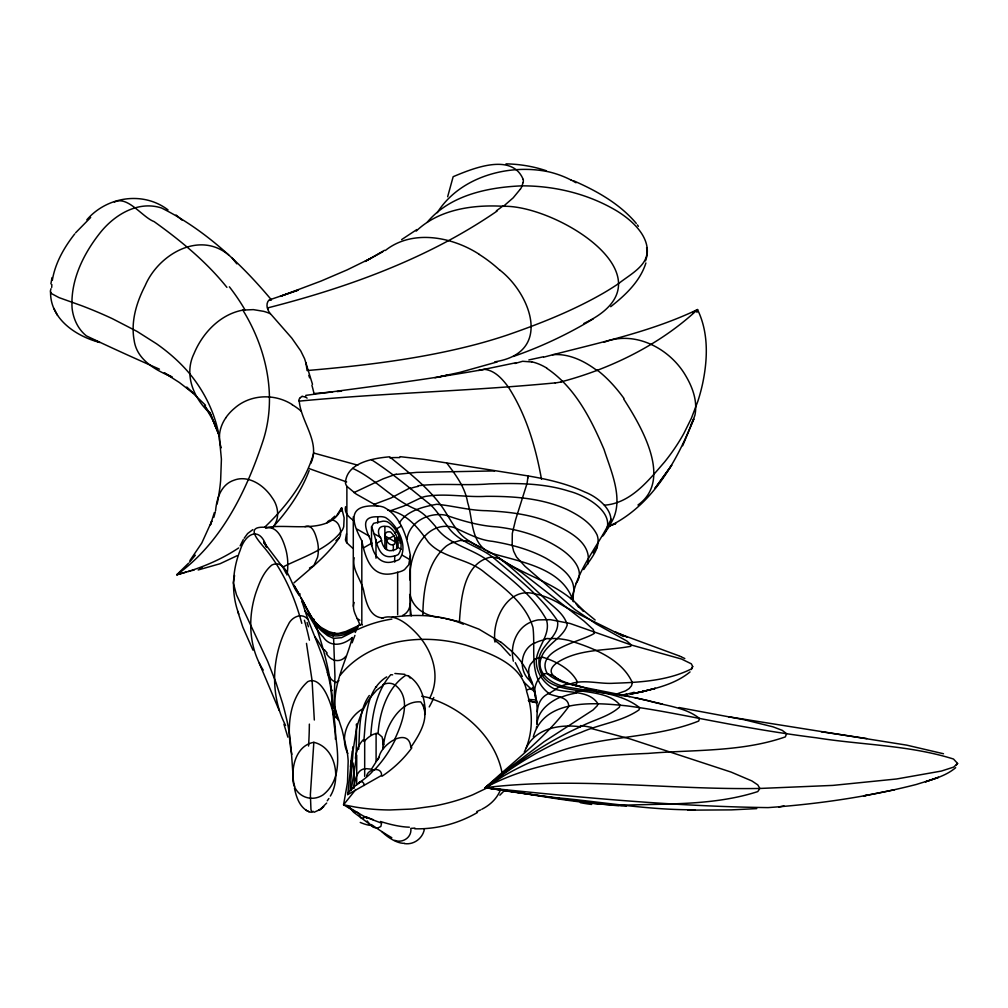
<?xml version="1.0" encoding="UTF-8"?>
<svg xmlns="http://www.w3.org/2000/svg" width="1008" height="1008" viewBox="0 0 1008 1008"><rect width="100%" height="100%" fill="white"/><g stroke="black" fill="none" stroke-linecap="round" stroke-linejoin="round"><path stroke-width="1.5" d="M358.621 749.272C359.982 731.191 358.193 710.955 369.306 695.482M410.357 555.534L408.719 564.833L404.561 569.596A14.918 8.618 0 0 1 397.643 572.279C372.695 580.545 365.753 560.246 361.822 540.779C351.817 522.257 346.928 504.832 375.442 505.928A14.515 8.379 0 0 1 383.771 507.213C401.108 515.983 407.182 537.755 410.357 555.534L410.357 615.157M366.647 775.921C368.046 768.764 381.856 766.307 381.591 775.417L347.735 794.594L351.427 760.347L353.102 763.447L354.047 771.838L351.124 790.537M363.85 740.893C365.98 718.679 365.476 690.253 386.669 676.872M333.925 707.389L334.958 676.431L333.61 638.392L327.575 635.632L321.527 630.857A51.244 50.198 15.3 0 1 317.205 626.233L306.382 608.202A96.113 94.387 14.2 0 0 302.009 601.448M370.831 735.008C372.229 714.092 376.589 690.682 390.789 674.692L392.641 674.843M332.627 708.611C332.413 679.568 324.362 651.218 315.353 623.826M379.008 757.663C380.495 744.244 409.185 725.936 410.81 747.407C419.29 734.769 431.336 716.285 420.752 701.933C400.466 699.943 384.829 726.944 383.67 745.101L382.108 736.974L378.05 733.459C379.625 712.24 387.412 687.519 405.695 675.322L408.278 675.801C420.084 683.008 424.796 697.322 425.048 710.514M335.374 739.179C336.067 723.744 333.22 708.019 326.441 694.084C323.127 687.494 316.411 677.414 307.78 681.622C288.112 699.098 286.713 730.12 291.816 754.375M350.406 808.303L364.14 816.493L363.586 818.307L360.864 817.765L358.709 813.343L356.252 811.818M486.385 786.706C514.294 760.901 546.197 737.138 568.764 706.532C568.814 696.906 556.769 696.944 550.116 694.298C527.789 678.674 535.815 650.021 532.967 627.442C525.722 603.452 503.887 587.689 485.087 572.859C468.506 558.319 443.306 558.785 428.4 542.241C418.307 527.89 406.463 512.782 387.815 510.161M500.699 642.134L478.913 629.156L459.434 621.722C460.908 599.546 463.403 563.951 489.737 557.361A14.062 11.239 5.7 0 1 492.849 557.235L497.322 557.953M299.225 400.945C300.838 421.772 320.834 442.373 310.766 463.441M330.359 796.055C341.069 778.541 335.891 747.508 313.841 742.329L310.376 794.468L310.955 809.575L312.001 812.385L313.148 811.251M215.573 510.88C216.632 498.632 220.941 484.546 233.969 480.236C245.612 475.663 258.161 481.963 266.251 490.379A43.331 34.083 28 0 1 272.173 497.763C278.687 506.444 280.136 519.599 272.223 527.915C287.557 511.056 301.064 492.043 309.141 470.585M51.698 287.456L51.874 284.621M341.397 511.056L341.611 507.818L337.1 514.924M399.962 456.662L423.902 459.333L528.079 475.927L527.927 477.956M350.141 808.038L353.581 812.234L374.006 827.417L377.42 828.185L380.848 826.484L381.591 823.183L364.14 816.493M409.79 579.928C408.479 555.748 424.62 519.611 453.789 527.398C466.49 532.741 478.561 540.061 492.66 541.359C511.22 544.509 529.628 549.41 546.273 558.394C558.306 565.702 575.959 576.11 573.552 592.528A116.789 67.423 0 0 0 573.287 599.458L573.413 601.209M350.393 766.924L352.22 751.061M528.079 475.927C547.508 479.241 566.975 483.664 584.892 492.055C599.584 497.549 621.079 515.844 605.38 531.481M359.881 625.136C357.827 617.891 351.275 610.331 354.173 602.482M371.524 526.844L373.615 523.328L383.09 521.161A7.585 4.372 0 0 1 387.45 521.842C396.925 527.688 405.745 544.534 398.311 554.438A7.799 4.498 0 0 1 394.695 555.836C376.312 561.519 376.916 537.718 371.524 526.844L371.524 545.668M533.345 736.747C544.118 697.901 595.174 702.551 627.115 705.902C658.262 709.934 688.993 716.6 719.851 722.295C751.955 728.419 784.199 733.774 816.631 737.831C862.142 745.051 909.329 745.114 953.492 759.024L957.6 763.472L955.962 765.5M345.555 506.722C344.005 512.606 348.957 517.356 353.405 520.33M383.418 748.188L383.544 747.142M381.843 831.65C387.211 837.081 396.887 843.57 404.384 843.331M354.035 773.06L356.215 757.802L356.555 723.933L356.605 725.697M50.904 283.878L52.013 277.578M52.328 280.3C55.15 263.113 64.084 247.502 74.718 233.944M352.586 748.868L353.002 746.638M696.969 312.404L697.498 309.582C648.887 332.779 595.539 343.4 543.829 357.122M358.747 783.632C359.264 779.436 364.883 782.17 364.14 785.471M536.369 728.104L536.735 726.239M353.934 788.445C354.942 779.789 356.807 766.76 368.739 768.928A13.734 7.925 0 0 1 371.713 769.255M572.834 595.123C578.768 567.025 599.08 544.824 611.1 519.208M583.758 569.558C590.02 559.238 601.612 548.037 597.152 535.072C591.192 522.711 578.857 515.327 566.987 509.481C541.624 498.091 513.488 496.188 486.058 496.339C465.91 497.511 445.536 493.051 425.54 496.402A31.689 28.148 -21 0 0 421.231 497.65M587.79 564.077C592.918 540.603 563.321 528.431 545.996 520.859C526.894 513.828 506.57 511.724 486.385 510.691C469.615 510.527 453.398 505.865 436.804 504.265C423.587 506.671 406.64 510.703 399.319 522.963M523.039 182.612L522.018 185.85C488.237 187.198 450.223 195.035 427.392 222.05M213.86 517.293L215.233 512.152M301.997 601.461L305.122 611.062L307.49 613.935A59.85 56.196 5.1 0 1 310.275 617.904L318.478 631.588A51.975 48.56 4.7 0 0 323.215 637.031C330.536 648.031 343.791 645.007 352.334 637.459C345.832 663.579 327.751 693.101 338.008 719.788M645.901 262.962C640.13 281.333 625.439 295.13 610.697 306.697M447.653 196.749L453.159 176.69C472.122 168.777 511.925 152.006 523.215 179.474M424.368 829.143C422.806 838.391 413.658 845.132 404.347 843.557M214.427 512.429L210.47 524.777L211.781 521.06L201.776 543.047L189.995 560.473M406.93 539.318C409.55 521.186 430.139 511.472 446.645 515.428C462.937 521.086 479.543 525.848 496.868 526.907C519.07 529.477 541.031 536.092 559.843 548.377C570.591 555.383 586.442 570.263 575.908 583.569M645.511 260.883C653.612 239.261 632.961 220.689 616.304 210.622C587.966 193.838 554.841 185.812 522.018 185.85M377.874 506.306L356.164 494.059L346.878 486.335A24.633 15.12 -8.9 0 1 345.454 482.983C346.399 462.622 373.338 458.212 389.655 456.813C408.001 471.908 427.064 486.587 441.353 505.814C446.897 513.601 451.143 522.245 457.027 529.792C467.397 544.559 486.549 547.772 499.981 558.772C514.861 569.898 528.091 583.002 541.737 595.564C550.066 605.077 563.762 612.02 567.252 624.922C562.703 638.959 544.421 644.528 540.603 659.711C536.798 674.213 552.737 684.306 565.022 686.637C589.982 691.765 619.101 691.501 639.589 707.641L639.047 709.871C621.923 721.678 599.911 723.996 581.049 732.4C546.248 745.214 514.395 764.908 485.264 787.664L501.883 790.247M50.967 288.729L50.4 290.947A9.412 5.431 0 0 0 51.71 293.706L59.018 297.612L81.547 305.663A382.763 220.991 0 0 1 112.468 318.73L137.101 331.456L156.555 343.791A259.421 149.776 0 0 1 189.819 373.905C201.058 387.538 209.803 403.263 215.145 420.109A369.961 213.595 0 0 1 219.341 437.233L221.407 459.157L220.626 480.614A619.643 357.752 0 0 1 217.123 503.987M354.173 557.764C351.401 570.024 362.401 580.759 364.052 592.754C366.383 603.187 369.974 617.513 383.128 617.98M397.832 547.344C399.307 540.023 395.489 530.699 388.975 526.882A5.153 2.974 0 0 0 386.014 526.415C377.08 525.042 376.942 533.408 381.175 538.801C381.956 545.353 385.875 553.178 393.901 549.99A5.305 3.062 0 0 0 396.358 549.045L397.832 547.344L401.247 549.36M500.661 789.251C497.498 798.16 490.178 805.039 481.862 809.235M608.857 526.415C652.604 505.739 678.661 458.854 694.903 415.321C697.738 401.675 692.786 387.74 685.894 376.072C670.244 348.655 634.864 329.805 604.057 342.292M682.668 445.75L693.844 419.013L690.581 425.603M234.562 575.543L233.302 582.889L236.477 594.833L267.7 661.462L275.978 682.592L282.631 703.508A821.545 474.314 0 0 1 286.07 716.915C290.997 736.382 291.564 756.504 293.126 776.412C291.11 793.233 308.914 804.22 323.14 794.833C347.911 775.026 333.661 737.919 332.968 710.804M957.6 763.472L953.631 767.113L941.359 771.07L896.616 778.982L832.936 785.396L759.881 788.458L757.777 791.582C715.252 805.379 669.11 803.578 624.683 805.178C577.748 804.485 531.657 793.636 485.264 787.664L512.568 765.5L544.081 741.699L593.006 710.01L597.328 705.638L597.908 703.685C589.063 690.077 569.218 693.454 555.232 689.308C543.602 684.13 534.807 671.152 536.508 658.211C538.738 645.019 551.137 633.427 546.286 619.366C532.098 594.166 507.566 576.097 485.1 558.583C468.745 547.495 447.061 543.791 435.456 526.39C429.824 519.914 424.015 513.198 416.165 509.368C392.553 499.766 375.959 479.002 352.75 468.405M524.286 752.056C533.446 733.396 532.955 711.346 526.756 691.853C522.308 664.096 490.316 653.285 467.019 645.498C424.217 632.785 370.251 638.404 340.502 674.894M691.337 669.539L692.685 666.527L691.337 663.831L681.509 659.03L631.31 645.007L570.062 623.473L550.343 619.655L538.184 619.907A40.106 32.218 34.2 0 0 531.216 621.961C516.121 627.921 509.758 646.178 513.362 661.198M437.283 212.675C459.799 176.665 509.128 163.233 549.196 171.94A88.943 71.102 -2.7 0 1 570.919 179.978M394.657 739.469C402.104 723.467 412.335 697.914 394.909 684.923A18.799 14.377 -65.6 0 0 382.876 684.671M240.143 545.845L243.256 539.633M526.327 747.923C535.739 727.99 560.599 724.059 580.394 726.793C593.17 719.977 608.454 716.915 619.429 707.175L619.97 705.083C600.365 680.765 534.908 703.42 539.141 657.544C542.128 643.772 560.183 635.657 557.449 620.676C540.716 595.652 515.554 576.778 492.849 557.248C478.384 545.933 458.048 542.43 447.552 526.226C441.844 519.133 437.17 511.169 430.58 504.832C411.176 489.308 392.326 473.143 371.385 459.648M346.475 533.837L345.454 539.759A24.746 12.739 5.7 0 0 346.802 542.795L352.901 548.415M692.685 666.527L691.387 668.934C667.712 680.816 640.004 682.353 613.897 683.248C599.936 684.218 585.409 679.442 571.775 683.399M377.458 759.969L379.021 757.172L372.028 768.272M298.418 594.292C304.781 601.234 307.629 614.678 315.441 622.138A54.558 54.495 76.8 0 0 320.279 626.85C330.763 639.173 346.676 633.868 358.142 626.359M538.398 679.316C533.938 685.843 533.471 694.537 536.911 701.618M225.729 417.942C219.807 426.485 217.375 437.863 221.306 447.728M570.604 598.626L572.09 596.295M520.267 189.227L513.185 197.833L503.446 206.3C473.092 204.498 438.971 209.236 416.178 231.122M326.781 522.963C330.196 516.789 337.932 521.174 339.356 526.554A16.556 12.109 40.6 0 1 340.578 530.536L340.578 534.429A16.556 12.121 40.6 0 1 339.356 537.718L335.941 540.653M327.26 800.793L328.873 798.525M339.356 537.718C327.361 555.635 309.947 568.89 293.895 582.939M244.201 538.222L247.628 533.534L252.869 529.616M593.183 552.863L597.152 547.445M370.982 696.73L376.677 690.152L383.002 685.39M610.042 524.488C625.401 501.896 611.44 472.563 604.044 449.455C591.053 419.114 575.114 387.337 546.941 368.424M604.435 505.184C630.781 503.332 648.472 480.488 664.474 462.105A423.184 244.327 0 0 0 683.89 433.402L691.349 418.345L697.763 401.512A513.841 296.654 0 0 0 702.715 383.153C707.755 358.898 708.687 332.325 697.498 309.582C660.064 344.585 610.646 368.84 561.116 381.856M195.325 555.206L189.517 562.149M355.774 789.541L343.564 804.787L355.774 812.095M602.948 535.916C619.945 514.798 586.933 495.734 569.344 491.274C543.514 482.996 516.096 483.034 489.258 483.903C465.57 485.856 441.68 482.933 418.068 485.755M300.409 397.669L302.085 396.283M326.68 803.061L320.179 809.487L313.992 812.297M575.392 685.717L577.42 681.962C571.246 669.514 556.832 661.689 543.703 657.544M75.625 232.785L90.67 217.451M188.496 563.245L176.715 574.787C198.563 569.054 219.82 560.524 238.657 547.949M374.006 769.583C366.836 779.159 354.917 783.947 347.987 793.321A3.503 2.545 -41.3 0 0 347.735 794.594M540.427 676.658L542.279 675.02M312.329 619.366L312.782 619.177A40.396 3.73 80.7 0 1 313.349 619.668M499.855 795.186L504.365 790.587M264.663 527.247C286.159 506.621 305.437 482.101 313.765 453.046L357.827 465.205M338.89 680.652L335.916 682.643L332.161 680.123A43.772 25.591 4.4 0 1 329.641 677.225L329.389 676.91M690.052 671.92C673.281 685.679 650.777 689.648 630.126 694.235L645.725 690.883L635.531 693.139M334.253 717.986L336.155 717.079L338.297 719.674M114.395 202.104C127.562 195.224 142.38 217.3 154.085 221.584C180.722 240.66 206.35 261.702 226.913 287.368M86.827 219.807C106.898 196.535 143.199 190.915 168.021 209.903M331.544 519.12L334.921 516.109M955.685 767.68C944.622 777.042 929.817 780.091 916.348 784.463C867.812 796.874 817.967 804.082 768.033 807.61C673.508 806.35 579.235 797.404 485.264 787.664C514.622 764.014 545.882 742.279 580.394 726.793M385.283 250.526C412.385 228.917 452.302 236.779 479.38 254.394M362.137 709.128C347.672 718.2 339.431 737.516 347.81 753.417M548.73 693.454C536.017 699.363 536.899 712.757 537.025 724.387C537.466 711.194 549.247 701.984 560.41 697.133M497.12 211.037C428.072 258.565 348.176 287.393 267.422 307.969C266.225 305.159 267.347 298.67 271.429 299.981M354.337 787.034L350.129 790.02L353.241 749.561L356.416 729.2A59.989 38.682 -67.9 0 1 361.922 712.53A60.984 44.579 -69 0 1 370.919 696.654M532.967 688.061L526.831 689.875M345.983 656.246C339.948 663.516 330.649 661.034 326.302 653.423M416.833 229.559L401.625 239.602M534.454 642.915C519.347 650.324 518.099 672.386 531.619 682.051M692.483 312.896L697.498 309.582M384.489 250.299L365.211 261.4M555.232 689.308L556.668 688.477A74.075 59.522 20.8 0 1 558.961 687.141A42.601 34.108 20.1 0 1 561.91 685.831M593.271 318.843C568.021 334.114 541.246 346.802 513.362 356.454M363.951 547.634L371.763 543.123M396.421 528.885L401.134 526.176M377.093 543.01L381.679 540.364M394.745 532.829L396.522 531.796M386.883 539.822L394.015 535.702L390.688 532.06A2.785 1.613 0 0 0 389.088 531.821C380.759 531.14 387.198 547.268 393.347 544.547A2.86 1.651 0 0 0 394.67 544.03L395.791 541.334L394.002 535.676M381.679 618.332C394.304 612.914 407.295 623.826 415.611 632.419C432.193 649.354 441.491 676.015 429.647 698.204C464.272 709.09 496.667 738.36 502.488 775.291M237.195 555.673L220.059 563.724L198.16 569.961M304.92 526.642C313.085 523.48 316.021 536.206 317.52 541.939A49.367 35.683 42.3 0 1 318.314 547.936L318.289 551.867A49.367 35.696 42.3 0 1 317.52 557.399L313.828 565.677L309.469 568.046M477.464 812.473C458.59 823.511 436.64 829.395 414.754 828.79M365.161 261.437L382.851 251.723M334.228 633.339L334.694 633.263A17.149 16.909 -21.9 0 0 338.814 633.352L345.832 631.474L360.851 624.557A63.617 12.487 -86 0 0 358.168 625.817M353.934 492.61L383.166 478.825L393.485 475.083M355.295 630.781L341.536 637.699L333.61 638.392M489.056 786.983L472.777 794.795A143.93 83.097 0 0 1 434.007 806.035L412.373 809.033L389.806 809.966A131.594 75.978 0 0 1 355.131 807.03L343.564 804.787L347.521 782.41L348.176 760.977A305.726 176.513 0 0 0 347.004 750.632L342.077 729.905L334.076 705.701L334.858 717.003M637.963 504.995C673.319 479.846 640.924 425.88 623.687 398.979M371.549 257.922L347.117 269.892L321.048 281.056L280.249 296.39L298.33 290.052L269.35 299.905M356.731 628.261C345.983 635.96 330.498 640.559 320.821 628.475A52.945 52.58 26.4 0 1 316.247 623.776L311.031 616.392L304.025 603.313A140.616 139.923 22.9 0 0 300.686 597.681M583.947 323.429C677.905 279.04 556.416 204.826 503.446 206.3M282.694 567.113C303.307 556.655 327.978 549.587 342.216 530.233A43.861 25.326 0 0 0 343.728 526.617L344.131 517.822L341.611 507.818C331.241 535.689 289.687 523.215 267.07 527.423C243.898 525.294 257.405 539.381 265.469 549.058C283.122 570.604 294.601 596.572 301.783 623.322M451.37 543.098L460.152 540.464L467.536 541.031A25.704 21.798 -14.5 0 1 470.32 541.901L480.627 547.76M543.577 674.264L544.9 673.785A6.061 4.851 17.2 0 1 546.827 673.571L552.724 675.499L560.851 680.891M476.721 811.553L480.665 809.89M409.903 487.973L391.091 497.965L374.006 504.403M421.243 497.687L403.868 506.029L390.197 510.854A12.827 9.815 -36.1 0 0 389.655 511.132M514.937 363.485L522.661 361.28L531.72 361.96M608.656 526.239L615.775 523.53L608.819 526.138M561.935 685.868C570.805 681.584 580.079 686.839 588.634 689.006M265.558 528.179C278.158 524.777 283.777 541.687 286.247 551.099A90.556 73.836 5.3 0 1 287.721 561.267L287.721 568.197A90.556 73.823 5.3 0 1 286.927 575.001M478.636 370.478L516.436 362.641M497.158 361.935L459.913 372.355L434.977 377.773M616.631 693.995L625.54 690.883L629.168 688.54L631.512 685.78L632.331 682.605C621.81 658.98 592.805 647.728 569.054 640.483C562.25 638.87 555.194 638.077 548.213 638.732M199.899 568.512L202.192 567.869M186.014 572.078L176.715 574.787C221.256 542.984 246.519 491.035 263.214 440.257C277.187 396.497 266.503 348.453 242.84 310.111C220.198 314.32 202.595 332.917 194.04 353.569C183.758 374.497 193.46 398.009 209.576 412.889L204.548 405.581L213.091 420.487L219.467 436.313L209.866 412.385L216.279 428.425M188.332 571.486L190.651 570.881M634.221 692.282L621.356 695.671M191.81 570.591L194.128 569.999M543.362 356.794L528.835 359.957M624.33 694.625L626.661 694.121M439.488 376.79L442.361 376.173M445.221 375.556L449.53 374.623M396.333 474.403L416.644 472.374L494.6 470.925M778.907 806.992L784.048 805.959M894.512 789.768L863.579 795.917L869.047 794.833M543.955 639.349L545.618 639.047M377.748 516.802C358.117 516.058 367.164 531.997 371.561 542.455C372.33 554.551 381.301 566.471 394.758 561.091A9.992 5.771 0 0 0 399.395 559.301C408.92 546.601 397.606 525.004 385.459 517.507A9.715 5.607 0 0 0 379.877 516.65L377.748 516.802L377.748 523.076M555.206 382.889C470.068 391.104 384.376 392.994 299.2 401.134M242.84 310.111L253.336 309.62L263.731 311.359A74.315 56.977 -36.8 0 1 270.32 313.664M305.726 395.388C365.324 387.261 425.111 380.003 484.306 369.344C494.789 370.314 502.362 378.995 508.246 386.921C526.189 414.628 535.727 447.035 541.498 479.291M392.087 617.211C415.8 614.111 441.063 614.464 463.289 624.191M414.905 828.085L410.81 828.387C412.07 837.245 402.683 843.557 394.657 840.319M337.025 391.57L341.485 391.142M305.122 611.062C313.916 637.484 327.55 662.483 331.065 690.48L332.363 690.367M313.916 393.548L332.577 392.011M313.841 742.329C295.029 745.58 289.8 770.553 294.676 786.429M559.15 797.971C604.283 802.242 649.391 810.13 694.802 809.777M394.897 673.483L404.851 674.339M756.743 808.618L731.354 809.878L687.973 810.155M552.535 354.715C568.827 353.291 584.413 360.99 597.076 370.591M351.389 809.197L347.987 806.929M541.435 657.38L535.135 658.917L530.422 664.448A28.111 22.554 17.7 0 0 528.759 669.173L528.759 676.091A28.111 22.617 17.5 0 0 530.41 681.181L532.148 684.243M506.003 163.863C519.649 164.128 533.434 166.358 546.374 170.78M536.243 699.955L529.339 699.489M486.814 787.714L493 787.891M620.663 805.883L626.422 806.06M375.543 687.015L376.639 687.065M596.459 691.715L629.786 696.604M619.227 805.833L591.62 803.2M593.321 802.645L561.935 798.966L485.264 787.664L504.592 775.429A260.316 252.05 -21 0 1 559.138 751.363C604.258 735.386 654.532 738.675 698.746 721.022L699.388 718.389C685.15 706.961 665.242 705.865 648.207 700.673C627.102 695.873 605.846 691.765 584.615 687.532C571.838 684.482 557.5 682.744 547.344 673.646C534.013 649.454 581.44 641.844 594.38 633.339L593.296 629.521L583.947 621.041L521.325 572.254L499.099 558.167M536.71 702.626L534.769 702.4M486.7 787.828L499.628 789.314M503.937 789.856L506.81 790.209M943.488 753.745L906.709 745.139L728.645 716.789M821.293 731.745L866.83 738.587M528.318 700.409L536.798 702.752M334.694 633.263L328.784 631.613L321.262 627.581A53.878 52.895 -13.6 0 1 315.706 623.335M679.052 707.54L744.017 719.674L773.123 726.869L782.296 730.372L786.593 733.723L785.333 736.898C741.674 752.157 693.769 749.574 648.144 753.417C592.553 755.546 535.109 760.838 485.264 787.664C576.538 776.588 668.354 789.995 759.881 788.458L757.777 784.892L751.88 780.935L731.14 772.103L630.164 738.952L591.62 728.595M440.408 617.627L444.087 618.332M445.347 618.572L459.434 621.722M578.693 801.02L580.394 801.373M439.186 617.387C426.006 616.216 413.028 608.53 410.13 594.859M634.914 697.675L662.382 704.063M577.004 800.654L573.716 799.848M591.696 689.762L594.745 690.518M529.049 701.026L533.824 702.236M159.453 369.167C135.059 358.533 110.401 347.319 86.411 335.891C77.994 329.2 73.269 318.805 72.097 308.259C70.258 280.778 83.173 254.293 99.83 233.188C114.068 215.019 137.894 200.302 161.519 207.988C204.196 229.232 240.66 263.101 271.114 299.502M581.969 687.267C573.287 684.508 537.743 677.489 556.592 663.025C578.592 648.333 606.123 651.067 630.781 646.292L631.31 645.007L626.926 641.075L596.081 623.902L574.724 609.374L525.004 566.294L516.499 557.008L513.652 551.263L512.165 545.366L512.303 533.459L515.655 519.536L526.882 483.941A136.735 74.012 14 0 0 527.738 477.918M294.487 788.269C296.352 797.706 300.371 809.323 310.628 812.234M346.651 481.95L308.738 468.455M491.728 553.304C521.401 562.25 563.119 567.995 573.388 601.751M678.598 655.691L620.348 634.196M487.28 551.565L490.531 552.901M499.981 558.772C527.373 577.219 562.149 584.552 583.632 611.352L578.592 606.463L595.148 620.021M679.304 655.969L680.639 656.536M573.413 180.709C596.686 190.84 619.731 203.755 636.3 223.436M614.956 631.651L627.064 637.157M681.244 656.825L684.823 658.552M90.506 338.675L99.83 342.468C76.293 336.344 50.098 319.158 50.564 291.929M374.006 827.417L370.591 825.3L367.139 820.915M305.84 810.104L308.99 811.768M570.982 179.903L576.072 182.763M292.257 404.611C274.793 393.322 250.475 394.191 234.662 408.139A55.831 46.003 1.2 0 0 225.691 417.917M385.573 536.281L395.753 542.153M373.54 533.371L380.684 537.491M357.147 529.175L369.306 536.193M402.507 555.358L410.193 559.793M357.147 618.61L359.856 620.172M623.322 636.464C601.587 624.683 578.617 615.157 557.411 602.305C550.292 598.475 542.758 595.287 534.769 593.901C508.284 586.089 491.677 619.693 494.991 642.083M228.715 254.999C199.143 230.303 158.231 254.734 145.177 285.617C136.571 302.236 130.662 321.439 134.127 340.238C136.786 359.869 155.572 370.213 172.103 377.017L164.317 372.897L179.248 382.423L193.108 393.12L186.644 387.135L205.531 405.241M176.072 215.019L182.221 220.223M494.235 639.74L500.661 644.969L510.338 655.578M485.062 549.914C470.711 538.411 472.777 518.452 467.624 502.488C465.179 487.418 455.931 475.171 446.972 463.315M348.592 806.665L349.486 807.496M307.944 619.466C302.11 612.045 291.514 617.009 288.288 624.658C271.593 654.986 269.564 694.424 285.579 725.445M500.018 270.232C529.603 293.177 551.855 349.222 500.018 360.826A101.682 72.173 46.8 0 1 494.802 361.822M523.946 682.177L531.191 689.081A40.106 29.169 29.5 0 0 534.618 691.387M232.306 258.237L236.842 263.844M408.278 675.801L410.117 678.019M576.047 603.767L578.491 607.081M323.089 649.291L323.669 650.097M270.346 313.627L291.816 338.134L300.762 350.923L304.592 358.76L312.505 384.313M637.384 224.885L638.392 226.334M263.214 670.081C248.787 647.35 247.64 618.118 255.83 592.931C259.346 582.889 263.353 572.128 271.744 565.11C287.343 557.273 291.199 588.659 299.641 595.035L293.87 585.106L299.212 594.279M286.259 573.577L283.235 567.869L263.731 542.178L266.566 547.13C260.152 525.899 245.423 532.98 240.232 550.154C232.142 570.364 231.059 593.599 238.808 614.074M515.29 662.659L522.32 676.431M53.878 308.372L57.481 315.34M252.983 650.147L242.789 627.039L237.649 611.213M263.756 541.661L265.104 544.585M259.27 663.226L279.279 710.653M328.129 674.654L327.348 672.449M267.876 309.254L267.422 307.969M646.594 247.666C650.412 264.726 629.698 274.529 618.723 283.513A316.512 182.738 0 0 1 603.565 293.038C573.035 310.653 540.099 323.707 506.86 335.198A377.017 217.665 0 0 1 476.293 344.345C420.979 358.898 363.976 365.677 307.087 370.541L305.941 362.716M283.941 724.235L287.885 737.163M535.576 696.163L534.215 691.16M306.482 643.394L312.077 680.501L314.32 720.014M533.371 687.141L533.723 689.006M409.639 594.468C411.062 601.272 410.949 609.991 404.561 614.326A14.918 8.618 0 0 1 402.57 615.447M331.065 690.48L332.716 709.015M411.201 615.951L409.79 604.334M537.239 711.774C536.962 687.053 527.071 663.1 507.415 647.653A128.243 77.036 -3.7 0 0 500.812 642.071M366.395 817.312L366.433 818.294M422.843 615.208C423.158 591.116 426.724 562.59 446.292 546.084A29.257 25.376 -14.7 0 1 451.382 543.148M400 536.924L400 543.199M398.79 536.987L398.79 540.124M397.656 572.279L397.656 614.641M396.686 537.176L396.686 548.163M394.846 537.629L394.846 540.767M394.695 555.836L394.695 562.111M393.347 544.547L393.347 550.822M386.48 538.499L386.48 549.486M384.88 526.504L384.88 548.465M382.952 739.129L382.952 748.831M376.097 733.244L376.097 761.267M375.984 539.381L375.984 558.205M370.755 539.998L370.755 543.136M364.682 739.96L364.682 776.387M361.822 540.779L361.822 623.939M356.719 755.131L356.719 784.904M354.249 771.737L354.249 786.996M353.291 516.789L353.291 606.224M346.878 486.335L346.878 542.783M299.678 595.262A65.155 3.843 79.7 0 1 299.918 593.649M307.1 622.478A87.406 2.092 73.8 0 1 308.423 626.749M314.975 636.88A100.309 80.186 -11.7 0 1 318.011 641.214L321.565 647.035A84.773 67.977 -13.7 0 0 323.064 649.303M352.145 642.776A77.276 11.605 -80.1 0 1 354.942 635.405M355.244 632.482A71.555 12.726 -82.9 0 1 356.668 629.698M356.719 628.942A73.571 13.973 -84.7 0 1 358.13 626.875M360.851 624.582A50.299 9.727 -84.6 0 1 362.439 624.985M409.361 827.19A82.303 26.069 28.1 0 1 380.47 821.482M369.621 825.325A46.62 25.049 47.5 0 1 360.247 822.427M373.3 819.718A38.644 7.585 32.6 0 1 365.803 816.656M423.902 704.957A48.107 34.108 -36.2 0 1 424.67 714.584M411.856 747.785A82.303 56.209 -37.8 0 1 382.045 776.223M378.013 733.534A15.259 9.488 -55.9 0 0 370.919 735.651A24.016 15.737 -61.4 0 0 364.228 741.434M357.424 749.095A17.816 10.949 -61.3 0 1 363.271 739.733M355.459 758.482A19.152 8.026 -61.2 0 1 357.563 749.423M304.403 620.235A549.839 261.286 -63.7 0 1 309.406 640.168M309.355 724.109A313.853 145.026 -68.1 0 1 308.561 746.046M332.426 707.15A2.369 1.373 0 0 1 332.552 706.444M332.678 706.482A4.687 2.709 0 0 1 333.85 705.764M334.681 633.2A34.033 4.12 78.9 0 1 335.021 633.263M333.887 634.813A40.887 4.612 72.6 0 1 334.265 633.452M313.223 618.836A52.693 4.964 81.3 0 1 314.03 619.466M333.371 635.38A51.408 5.494 74 0 1 333.598 633.931M314.874 624.821A71.114 5.582 78.2 0 1 316.008 627.946M333.081 636.275A59.056 5.053 77.7 0 1 333.207 634.448M327.134 652.97A84.294 64.739 -2.2 0 1 324.437 649.732M329.566 676.872A22.667 13.142 5.8 0 1 328.255 674.642M391.81 837.711A88.024 8.984 38.5 0 1 371.36 824.557M395.262 739.721A88.024 61.601 -60.1 0 1 374.321 770.049M357.525 629.559A86.297 58.275 -21.9 0 1 391.898 619.088M421.659 696.251A81.396 68.242 45.5 0 1 429.673 697.952M433.793 697.486A87.683 47.502 -30.2 0 1 429.206 706.936M534.668 643.205A35.57 30.744 29.5 0 1 544.131 639.878M538.612 679.43A28.287 22.604 15.2 0 1 540.716 676.872M548.932 693.668A119.385 95.773 20.4 0 1 555.458 689.573M560.637 697.486A71.946 59.863 22.5 0 1 576.463 693.05M575.959 691.601A78.498 66.112 24.5 0 1 586.971 690.518M393.422 474.881A55.44 52.807 29.6 0 1 396.283 474.201M410.13 488.603A41.404 39.665 -37.4 0 1 418.156 486.41M542.556 675.259A10.433 7.825 7.3 0 1 543.841 674.566M586.883 690.253A96.34 77.893 20.8 0 1 596.333 690.367M580.343 725.609A134.228 109.784 27.9 0 1 591.696 727.411M389.693 457.771A57.179 27.657 -3.8 0 1 399.672 457.594M497.284 558.054A23.94 20.034 4.9 0 1 499.943 558.86M541.422 657.317A15.876 14.654 52.2 0 1 543.715 657.481M558.886 798.034A260.316 26.8 5.2 0 1 504.189 790.688M591.696 804.447A134.228 103.471 25 0 1 580.343 802.67M305.474 397.039A49.392 20.803 84.4 0 1 307.1 398.122M298.784 400.554A21.256 9.538 51.5 0 1 300.334 397.568M302.148 396.472A42.727 17.791 69.4 0 1 306.117 397.341M561.166 381.931A64.046 27.859 -5.8 0 1 555.232 382.964M597.051 369.986A100.939 47.452 64.8 0 1 623.939 398.399M502.702 206.111A170.377 82.429 -12.6 0 1 496.377 210.811M522.144 185.837A60.795 27.103 -16.7 0 1 520.405 189.214M523.265 179.449A47.628 20.362 -20.6 0 1 523.152 182.574M270.094 313.538A23.36 7.585 39.1 0 1 267.674 309.141M229.37 286.801A329.301 202.28 9 0 1 244.957 309.809M292.169 404.712A62.383 51.484 4.7 0 1 301.19 411.176M308.801 375.392A467.536 269.93 0 0 1 309.632 377.836M311.9 385.258A467.536 269.93 0 0 1 313.828 392.767M479.342 254.507A101.682 70.056 45.2 0 1 499.943 270.32M531.695 361.822A153.38 64.285 73.2 0 1 546.916 368.172M545.53 638.77A45.511 39.312 32.2 0 1 548.138 638.442M671.618 465.318L654.973 488.376L671.618 465.318M323.593 806.69L319.032 810.306L323.593 806.69M938.335 777.382L925.546 781.767L938.335 777.382M655.187 688.388L639.702 692.307L655.187 688.388"/></g></svg>
